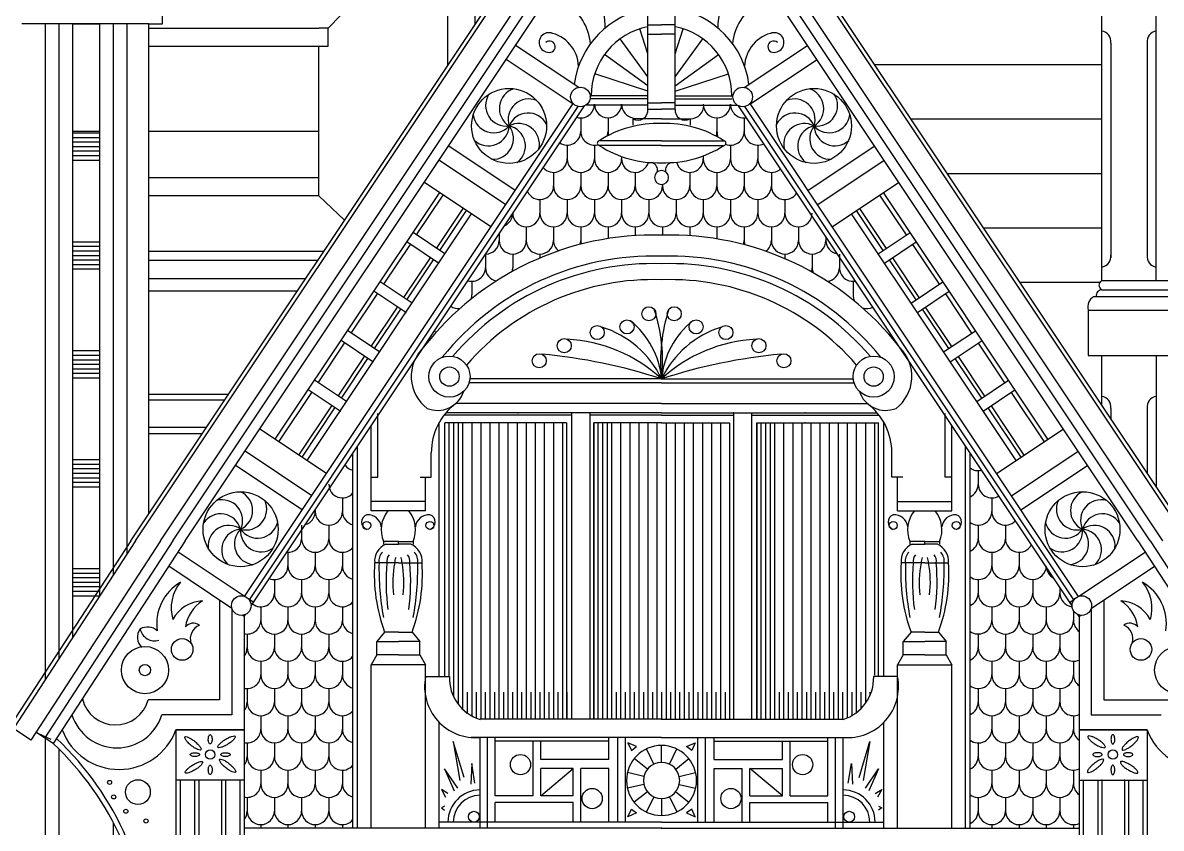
# Model space of a CAD drawing. Extents: x -1098 to 117, y 0 to 1563.
# Drawn here: x -873.7 to -622.8, y 660.3 to 837.8 of the extents above; entities that cross this region are included whole.
import ezdxf

# ---------------------------------------------------------------- set-up
doc = ezdxf.new("R2010")
doc.units = 0
doc.header["$LTSCALE"] = 48
doc.header["$MEASUREMENT"] = 0
doc.layers.get('0').update_dxf_attribs({"linetype": 'CONTINUOUS'})
for name, color, linetype in [('14', 7, 'CONTINUOUS'), ('15', 7, 'CONTINUOUS'), ('18', 7, 'CONTINUOUS'), ('19', 7, 'CONTINUOUS'), ('22', 7, 'CONTINUOUS'), ('23', 7, 'CONTINUOUS'), ('4', 7, 'CONTINUOUS'), ('5', 7, 'CONTINUOUS'), ('6', 7, 'CONTINUOUS'), ('7', 7, 'CONTINUOUS')]:
    doc.layers.add(name, color=color, linetype=linetype)

# ---------------------------------------------------------------- blocks, each defined once
blk = doc.blocks.new('CAR5')
at = {"layer": '14'}
for p, q in [((452, 596), (526.5, 596)), ((450.2, 594.5), (526.5, 594.5)), ((449, 591.5), (449, 581.5)), ((449, 591.5), (491, 591.5)), ((449, 581.5), (492.5, 581.5)), ((452, 570.58), (452, 581.5)), ((464, 581.5), (464, 552.58)), ((454, 569.85), (454, 567.58)), ((462, 569.85), (462, 555.58))]:
    blk.add_line(p, q, dxfattribs=at)
for centre, radius, start, end in [((452.07, 594.72), 1.28, 93.3148, 190.0299), ((451.66, 592.17), 2.74, 122.0076, 194.2322), ((451.66, 570.16), 2.36, 352.4356, 81.6275), ((464.34, 570.16), 2.36, 98.3725, 187.5644)]:
    blk.add_arc(centre, radius, start, end, dxfattribs=at)
at = {"layer": '15'}
for p, q in [((452, 598), (452, 662)), ((464, 598), (464, 662)), ((454, 650.35), (454, 603.03)), ((462, 650.35), (462, 603.03)), ((452, 598), (526.5, 598)), ((452, 596), (526.5, 596))]:
    blk.add_line(p, q, dxfattribs=at)
for centre, radius, start, end in [((451.66, 650.66), 2.36, 352.4356, 81.6275), ((464.34, 650.66), 2.36, 98.3725, 187.5644), ((451.66, 603.34), 2.36, 278.3725, 7.5644), ((464.34, 603.34), 2.36, 172.4356, 261.6275), ((452.49, 597), 1.11, 116.1603, 243.8397)]:
    blk.add_arc(centre, radius, start, end, dxfattribs=at)
blk = doc.blocks.new('CAR7')
at = {"layer": '18'}
for p, q in [((307.93, 645.47), (307.93, 740)), ((313.93, 654.47), (313.93, 740))]:
    blk.add_line(p, q, dxfattribs=at)
blk = doc.blocks.new('CAR8')
at = {"layer": '19'}
for p, q in [((307.23, 510.77), (307.23, 566.68)), ((308.23, 510.77), (308.23, 566.68)), ((309.23, 506.25), (309.23, 566.68)), ((310.23, 504.64), (310.23, 566.68)), ((311.23, 503.53), (311.23, 566.68)), ((313.23, 502.08), (313.23, 566.68)), ((315.23, 501.34), (315.23, 566.68)), ((317.23, 501.34), (317.23, 566.68)), ((319.23, 501.34), (319.23, 566.68)), ((321.23, 501.34), (321.23, 566.68)), ((323.23, 501.34), (323.23, 566.68)), ((325.23, 501.34), (325.23, 566.68)), ((327.23, 501.34), (327.23, 566.68)), ((329.23, 501.34), (329.23, 566.68)), ((331.23, 501.34), (331.23, 566.68)), ((333.23, 501.34), (333.23, 566.68)), ((340.06, 501.34), (340.06, 566.68)), ((341.06, 501.34), (341.06, 566.68)), ((342.06, 501.34), (342.06, 566.68)), ((343.06, 501.34), (343.06, 566.68)), ((344.06, 501.34), (344.06, 566.68)), ((346.06, 501.34), (346.06, 566.68)), ((348.06, 501.34), (348.06, 566.68)), ((350.06, 501.34), (350.06, 566.68)), ((352.06, 501.34), (352.06, 566.68)), ((354.06, 501.34), (354.06, 566.68)), ((356.06, 501.34), (356.06, 566.68)), ((358.06, 501.34), (358.06, 566.68)), ((360.06, 501.34), (360.06, 566.68)), ((362.06, 501.34), (362.06, 566.68)), ((364.06, 501.34), (364.06, 566.68)), ((366.06, 501.34), (366.06, 566.68)), ((368.06, 501.34), (368.06, 566.68)), ((375.98, 501.34), (375.98, 566.68)), ((376.98, 501.34), (376.98, 566.68)), ((377.98, 501.34), (377.98, 566.68)), ((378.98, 501.34), (378.98, 566.68)), ((379.98, 501.34), (379.98, 566.68)), ((381.98, 501.34), (381.98, 566.68)), ((383.98, 501.34), (383.98, 566.68)), ((385.98, 501.34), (385.98, 566.68)), ((387.98, 501.34), (387.98, 566.68)), ((389.98, 501.34), (389.98, 566.68)), ((391.98, 501.34), (391.98, 566.68)), ((393.98, 501.34), (393.98, 566.68)), ((395.98, 501.7), (395.98, 566.68)), ((397.98, 502.86), (397.98, 566.68)), ((399.98, 504.92), (399.98, 566.68)), ((401.98, 511.04), (401.98, 566.68)), ((310.23, 504.64), (310.23, 507.34)), ((312.23, 502.71), (312.23, 507.34)), ((314.23, 501.61), (314.23, 507.34)), ((316.23, 501.34), (316.23, 507.34)), ((318.23, 501.34), (318.23, 507.34)), ((320.23, 501.34), (320.23, 507.34)), ((322.23, 501.34), (322.23, 507.34)), ((324.23, 501.34), (324.23, 507.34)), ((326.23, 501.34), (326.23, 507.34)), ((328.23, 501.34), (328.23, 507.34)), ((330.23, 501.34), (330.23, 507.34)), ((332.23, 501.34), (332.23, 507.34)), ((334.23, 501.34), (334.23, 507.34)), ((341.06, 501.34), (341.06, 507.34)), ((343.06, 501.34), (343.06, 507.34)), ((345.06, 501.34), (345.06, 507.34)), ((347.06, 501.34), (347.06, 507.34)), ((349.06, 501.34), (349.06, 507.34)), ((351.06, 501.34), (351.06, 507.34)), ((353.06, 501.34), (353.06, 507.34)), ((355.06, 501.34), (355.06, 507.34)), ((357.06, 501.34), (357.06, 507.34)), ((359.06, 501.34), (359.06, 507.34)), ((361.06, 501.34), (361.06, 507.34)), ((363.06, 501.34), (363.06, 507.34)), ((365.06, 501.34), (365.06, 507.34)), ((367.06, 501.34), (367.06, 507.34)), ((369.06, 501.34), (369.06, 507.34)), ((376.98, 501.34), (376.98, 507.34)), ((378.98, 501.34), (378.98, 507.34)), ((380.98, 501.34), (380.98, 507.34)), ((382.98, 501.34), (382.98, 507.34)), ((384.98, 501.34), (384.98, 507.34)), ((386.98, 501.34), (386.98, 507.34)), ((388.98, 501.34), (388.98, 507.34)), ((390.98, 501.34), (390.98, 507.34)), ((392.98, 501.34), (392.98, 507.34)), ((394.98, 501.34), (394.98, 507.34)), ((396.98, 502.2), (396.98, 507.34)), ((398.98, 503.73), (398.98, 507.34)), ((400.98, 506.69), (400.98, 507.34))]:
    blk.add_line(p, q, dxfattribs=at)
blk = doc.blocks.new('CAR9')
at = {"layer": '22'}
for p, q in [((337.2, 633.86), (337.2, 630.86)), ((343.2, 633.86), (343.2, 630.86)), ((367.2, 633.86), (367.2, 630.86)), ((373.2, 633.86), (373.2, 630.86)), ((334.2, 627.86), (334.2, 624.86)), ((340.2, 627.86), (340.2, 624.86)), ((370.2, 627.86), (370.2, 624.86)), ((376.2, 627.86), (376.2, 624.86)), ((346.2, 625.35), (346.2, 624.86)), ((364.2, 625.49), (364.2, 624.86)), ((331.2, 621.86), (331.2, 618.86)), ((337.2, 621.86), (337.2, 618.86)), ((343.2, 621.86), (343.2, 618.86)), ((349.2, 621.86), (349.2, 618.86)), ((361.2, 621.86), (361.2, 618.86)), ((367.2, 621.86), (367.2, 618.86)), ((373.2, 621.86), (373.2, 618.86)), ((379.2, 621.86), (379.2, 618.86)), ((355.2, 619.19), (355.2, 618.86)), ((328.2, 615.86), (328.2, 612.86)), ((334.2, 615.86), (334.2, 612.86)), ((340.2, 615.86), (340.2, 612.86)), ((346.2, 615.86), (346.2, 612.86)), ((352.2, 615.86), (352.2, 612.86)), ((358.2, 615.86), (358.2, 612.86)), ((364.2, 615.86), (364.2, 612.86)), ((370.2, 615.86), (370.2, 612.86)), ((376.2, 615.86), (376.2, 612.86)), ((382.2, 615.86), (382.2, 612.86)), ((325.2, 609.86), (325.2, 606.86)), ((331.2, 609.86), (331.2, 606.86)), ((337.2, 609.86), (337.2, 606.86)), ((343.2, 609.86), (343.2, 607.26)), ((349.2, 609.86), (349.2, 607.91)), ((355.2, 609.86), (355.2, 608.01)), ((361.2, 609.86), (361.2, 607.89)), ((367.2, 609.86), (367.2, 607.2)), ((373.2, 609.86), (373.2, 606.86)), ((379.2, 609.86), (379.2, 606.86)), ((385.2, 609.86), (385.2, 606.86)), ((319.2, 608.3), (319.2, 606.86)), ((391.2, 607.7), (391.2, 606.86)), ((316.2, 603.86), (316.2, 600.86)), ((322.2, 603.86), (322.2, 600.86)), ((328.2, 603.86), (328.2, 603)), ((382.2, 603.86), (382.2, 602.83)), ((388.2, 603.86), (388.2, 600.86)), ((394.2, 603.86), (394.2, 600.86)), ((313.2, 597.86), (313.2, 594.86)), ((397.2, 597.86), (397.2, 594.86)), ((310.2, 591.86), (310.2, 591.54)), ((424.78, 556.14), (424.78, 553.14)), ((284.68, 550.14), (284.68, 547.14)), ((427.78, 550.14), (427.78, 547.14)), ((278.68, 547.53), (278.68, 547.14)), ((275.68, 544.14), (275.68, 541.14)), ((281.68, 544.14), (281.68, 541.14)), ((424.78, 544.14), (424.78, 541.14)), ((430.78, 544.14), (430.78, 541.14)), ((272.68, 538.14), (272.68, 535.14)), ((278.68, 538.14), (278.68, 535.14)), ((284.68, 538.14), (284.68, 535.14)), ((427.78, 538.14), (427.78, 535.14)), ((433.78, 538.14), (433.78, 535.14)), ((269.68, 532.14), (269.68, 529.14)), ((275.68, 532.14), (275.68, 529.14)), ((281.68, 532.14), (281.68, 529.14)), ((424.78, 532.14), (424.78, 529.14)), ((430.78, 532.14), (430.78, 529.14)), ((436.78, 532.14), (436.78, 529.14)), ((442.78, 530.34), (442.78, 529.14)), ((266.68, 526.14), (266.68, 523.14)), ((272.68, 526.14), (272.68, 523.14)), ((278.68, 526.14), (278.68, 523.14)), ((284.68, 526.14), (284.68, 523.14)), ((427.78, 526.14), (427.78, 523.14)), ((433.78, 526.14), (433.78, 523.14)), ((439.78, 526.14), (439.78, 523.14)), ((445.78, 525.27), (445.78, 523.14)), ((263.68, 520.14), (263.68, 517.14)), ((269.68, 520.14), (269.68, 517.14)), ((275.68, 520.14), (275.68, 517.14)), ((281.68, 520.14), (281.68, 517.14)), ((424.78, 520.14), (424.78, 517.14)), ((430.78, 520.14), (430.78, 517.14)), ((436.78, 520.14), (436.78, 517.14)), ((442.78, 520.14), (442.78, 517.14)), ((266.68, 514.14), (266.68, 511.14)), ((272.68, 514.14), (272.68, 511.14)), ((278.68, 514.14), (278.68, 511.14)), ((284.68, 514.14), (284.68, 511.14)), ((427.78, 514.14), (427.78, 511.14)), ((433.78, 514.14), (433.78, 511.14)), ((439.78, 514.14), (439.78, 511.14)), ((445.78, 514.14), (445.78, 511.14)), ((263.68, 508.14), (263.68, 505.14)), ((269.68, 508.14), (269.68, 505.14)), ((275.68, 508.14), (275.68, 505.14)), ((281.68, 508.14), (281.68, 505.14)), ((424.78, 508.14), (424.78, 505.14)), ((430.78, 508.14), (430.78, 505.14)), ((436.78, 508.14), (436.78, 505.14)), ((442.78, 508.14), (442.78, 505.14)), ((266.68, 502.14), (266.68, 499.14)), ((272.68, 502.14), (272.68, 499.14)), ((278.68, 502.14), (278.68, 499.14)), ((284.68, 502.14), (284.68, 499.14)), ((427.78, 502.14), (427.78, 499.14)), ((433.78, 502.14), (433.78, 499.14)), ((439.78, 502.14), (439.78, 499.14)), ((445.78, 502.14), (445.78, 499.14)), ((263.68, 496.14), (263.68, 493.14)), ((269.68, 496.14), (269.68, 493.14)), ((275.68, 496.14), (275.68, 493.14)), ((281.68, 496.14), (281.68, 493.14)), ((424.78, 496.14), (424.78, 493.14)), ((430.78, 496.14), (430.78, 493.14)), ((436.78, 496.14), (436.78, 493.14)), ((442.78, 496.14), (442.78, 493.14)), ((266.68, 490.14), (266.68, 487.14)), ((272.68, 490.14), (272.68, 487.14)), ((278.68, 490.14), (278.68, 487.14)), ((284.68, 490.14), (284.68, 487.14)), ((427.78, 490.14), (427.78, 487.14)), ((433.78, 490.14), (433.78, 487.14)), ((439.78, 490.14), (439.78, 487.14)), ((445.78, 490.14), (445.78, 487.14)), ((263.68, 484.14), (263.68, 481.14)), ((269.68, 484.14), (269.68, 481.14)), ((275.68, 484.14), (275.68, 481.14)), ((281.68, 484.14), (281.68, 481.14)), ((424.78, 484.14), (424.78, 481.14)), ((430.78, 484.14), (430.78, 481.14)), ((436.78, 484.14), (436.78, 481.14)), ((442.78, 484.14), (442.78, 481.14)), ((266.68, 478.14), (266.68, 477.34)), ((272.68, 478.14), (272.68, 477.34)), ((278.68, 478.14), (278.68, 477.34)), ((284.68, 478.14), (284.68, 477.34)), ((427.78, 478.14), (427.78, 477.34)), ((433.78, 478.14), (433.78, 477.34)), ((439.78, 478.14), (439.78, 477.34)), ((445.78, 478.14), (445.78, 477.34))]:
    blk.add_line(p, q, dxfattribs=at)
for centre, start, end in [((337.2, 636.86), 253.0262, 0), ((343.2, 636.86), 180, 0), ((349.2, 636.86), 180, 260.1686), ((361.31, 636.66), 271.9464, 0), ((367.2, 636.86), 180, 0), ((373.2, 636.86), 180, 280.2069), ((334.2, 630.86), 236.899, 0), ((340.2, 630.86), 180, 284.7776), ((340.2, 630.86), 340.8089, 0), ((340.2, 630.86), 340.8089, 0), ((346.2, 630.86), 180, 196.2067), ((364.2, 630.86), 340.2092, 0), ((370.2, 630.86), 180, 204.9568), ((370.2, 630.86), 248.648, 0), ((376.2, 630.86), 180, 296.7327), ((331.2, 624.86), 220.82, 0), ((337.2, 624.86), 180, 0), ((343.2, 624.86), 180, 0), ((349.2, 624.86), 180, 344.7506), ((361.2, 624.86), 194.5126, 0), ((367.2, 624.86), 180, 0), ((373.2, 624.86), 180, 0), ((379.2, 624.86), 180, 312.6776), ((328.2, 618.86), 203.325, 0), ((334.2, 618.86), 180, 0), ((340.2, 618.86), 180, 0), ((346.2, 618.86), 180, 0), ((352.2, 618.86), 180, 0), ((358.2, 618.86), 180, 0), ((364.2, 618.86), 180, 0), ((370.2, 618.86), 180, 0), ((376.2, 618.86), 180, 0), ((382.2, 618.86), 180, 329.3844), ((319.2, 612.86), 293.6971, 0), ((325.2, 612.86), 180, 0), ((331.2, 612.86), 180, 0), ((337.2, 612.86), 180, 0), ((343.2, 612.86), 180, 0), ((349.2, 612.86), 180, 0), ((355.2, 612.86), 180, 0), ((361.2, 612.86), 180, 0), ((367.2, 612.86), 180, 0), ((373.2, 612.86), 180, 0), ((379.2, 612.86), 180, 0), ((385.2, 612.86), 180, 0), ((316.2, 606.86), 270.711, 0), ((322.2, 606.86), 180, 0), ((328.2, 606.86), 180, 0), ((334.2, 606.86), 180, 230.0926), ((334.2, 606.86), 343.3523, 0), ((340.2, 606.86), 180, 195.455), ((370.2, 606.86), 342.641, 0), ((376.2, 606.86), 180, 198.941), ((376.2, 606.86), 306.9468, 0), ((382.2, 606.86), 180, 0), ((388.2, 606.86), 180, 0), ((394.2, 606.86), 180, 261.1714), ((313.2, 600.86), 253.0262, 0), ((319.2, 600.86), 180, 257.6961), ((319.2, 600.86), 343.901, 0), ((385.2, 600.86), 342.3424, 0), ((391.2, 600.86), 180, 201.6809), ((391.2, 600.86), 276.1293, 0), ((397.2, 600.86), 180, 280.2069), ((310.2, 594.86), 343.1455, 0), ((400.2, 594.86), 180, 206.7228), ((310.2, 594.86), 236.899, 277.149), ((400.2, 594.86), 252.4584, 296.7327), ((307.2, 588.86), 220.82, 229.6684), ((287.68, 559.14), 215.9163, 256.8034), ((424.78, 559.14), 233.7107, 284.1817), ((284.68, 553.14), 180, 320.5073), ((421.78, 553.14), 294.0879, 0), ((427.78, 553.14), 180, 300.4458), ((275.68, 547.14), 285.8565, 0), ((281.68, 547.14), 180, 0), ((287.68, 547.14), 180, 256.8034), ((424.78, 547.14), 233.7107, 0), ((430.78, 547.14), 180, 316.4435), ((272.68, 541.14), 265.2296, 0), ((278.68, 541.14), 180, 0), ((284.68, 541.14), 180, 320.5073), ((421.78, 541.14), 294.0879, 0), ((427.78, 541.14), 180, 0), ((433.78, 541.14), 180, 333.5649), ((269.68, 535.14), 248.2116, 0), ((275.68, 535.14), 180, 0), ((281.68, 535.14), 180, 0), ((287.68, 535.14), 180, 256.8034), ((424.78, 535.14), 233.7107, 0), ((430.78, 535.14), 180, 0), ((436.78, 535.14), 180, 0), ((436.78, 535.14), 354.5365, 0), ((442.78, 535.14), 186.3934, 240.9867), ((266.68, 529.14), 232.2318, 0), ((272.68, 529.14), 180, 0), ((278.68, 529.14), 180, 0), ((284.68, 529.14), 180, 320.5073), ((421.78, 529.14), 294.0879, 0), ((427.78, 529.14), 180, 0), ((433.78, 529.14), 180, 0), ((439.78, 529.14), 180, 0), ((445.78, 529.14), 180, 264.0612), ((263.68, 523.14), 256.8034, 0), ((269.68, 523.14), 180, 0), ((275.68, 523.14), 180, 0), ((281.68, 523.14), 180, 0), ((287.68, 523.14), 180, 256.8034), ((424.78, 523.14), 233.7107, 0), ((430.78, 523.14), 180, 0), ((436.78, 523.14), 180, 0), ((442.78, 523.14), 180, 0), ((448.78, 523.14), 180, 233.7107), ((260.68, 517.14), 320.5073, 0), ((266.68, 517.14), 180, 0), ((272.68, 517.14), 180, 0), ((278.68, 517.14), 180, 0), ((284.68, 517.14), 180, 320.5073), ((421.78, 517.14), 294.0879, 0), ((427.78, 517.14), 180, 0), ((433.78, 517.14), 180, 0), ((439.78, 517.14), 180, 0), ((445.78, 517.14), 180, 294.0879), ((263.68, 511.14), 256.8034, 0), ((269.68, 511.14), 180, 0), ((275.68, 511.14), 180, 0), ((281.68, 511.14), 180, 0), ((287.68, 511.14), 180, 256.8034), ((424.78, 511.14), 233.7107, 0), ((430.78, 511.14), 180, 0), ((436.78, 511.14), 180, 0), ((442.78, 511.14), 180, 0), ((448.78, 511.14), 180, 233.7107), ((260.68, 505.14), 320.5073, 0), ((266.68, 505.14), 180, 0), ((272.68, 505.14), 180, 0), ((278.68, 505.14), 180, 0), ((284.68, 505.14), 180, 320.5073), ((421.78, 505.14), 294.0879, 0), ((427.78, 505.14), 180, 0), ((433.78, 505.14), 180, 0), ((439.78, 505.14), 180, 0), ((445.78, 505.14), 180, 294.0879), ((263.68, 499.14), 256.8034, 0), ((269.68, 499.14), 180, 0), ((275.68, 499.14), 180, 0), ((281.68, 499.14), 180, 0), ((287.68, 499.14), 180, 256.8034), ((424.78, 499.14), 233.7107, 0), ((430.78, 499.14), 180, 0), ((436.78, 499.14), 180, 0), ((442.78, 499.14), 180, 0), ((448.78, 499.14), 180, 233.7107), ((260.68, 493.14), 320.5073, 0), ((266.68, 493.14), 180, 0), ((272.68, 493.14), 180, 0), ((278.68, 493.14), 180, 0), ((284.68, 493.14), 180, 320.5073), ((421.78, 493.14), 294.0879, 0), ((427.78, 493.14), 180, 0), ((433.78, 493.14), 180, 0), ((439.78, 493.14), 180, 0), ((445.78, 493.14), 180, 294.0879), ((263.68, 487.14), 256.8034, 0), ((269.68, 487.14), 180, 0), ((275.68, 487.14), 180, 0), ((281.68, 487.14), 180, 0), ((287.68, 487.14), 180, 256.8034), ((424.78, 487.14), 233.7107, 0), ((430.78, 487.14), 180, 0), ((436.78, 487.14), 180, 0), ((442.78, 487.14), 180, 0), ((448.78, 487.14), 180, 233.7107), ((260.68, 481.14), 320.5073, 0), ((266.68, 481.14), 180, 0), ((272.68, 481.14), 180, 0), ((278.68, 481.14), 180, 0), ((284.68, 481.14), 180, 320.5073), ((421.78, 481.14), 294.0879, 0), ((427.78, 481.14), 180, 0), ((433.78, 481.14), 180, 0), ((439.78, 481.14), 180, 0), ((445.78, 481.14), 180, 294.0879)]:
    blk.add_arc(centre, 3, start, end, dxfattribs=at)
at = {"layer": '23'}
for p, q in [((452, 645.56), (402.02, 645.56)), ((452, 633.56), (410.02, 633.56)), ((452, 621.56), (418.02, 621.56)), ((452, 609.56), (426.02, 609.56)), ((451.53, 597.56), (434.02, 597.56))]:
    blk.add_line(p, q, dxfattribs=at)
blk = doc.blocks.new('CARSON2')
at = {"layer": '4'}
for q in [(263, 477.34), (447, 477.34)]:
    blk.add_line((355, 477.34), q, dxfattribs=at)
at = {"layer": '5'}
for p, q in [((355, 575.51), (312.58, 575.51)), ((355, 576.34), (312.76, 576.34)), ((355, 576.34), (397.24, 576.34)), ((355, 575.51), (397.42, 575.51)), ((355, 570.96), (309.66, 570.96)), ((355, 570.96), (400.34, 570.96)), ((292.51, 554.67), (292.51, 568.75)), ((335.16, 568.34), (307.04, 568.34)), ((355, 568.89), (307.48, 568.89)), ((335.16, 568.89), (335.16, 501.34)), ((339.16, 568.89), (339.16, 501.34)), ((355, 568.34), (339.16, 568.34)), ((355, 568.89), (402.52, 568.89)), ((355, 568.34), (370.84, 568.34)), ((370.84, 568.89), (370.84, 501.34)), ((374.84, 568.89), (374.84, 501.34)), ((374.84, 568.34), (402.96, 568.34)), ((417.49, 554.67), (417.49, 568.75)), ((291, 547.28), (291, 566)), ((306, 510.77), (306, 566.76)), ((334.02, 566.68), (307.23, 566.68)), ((307.23, 510.77), (307.23, 566.68)), ((334.02, 566.68), (334.02, 501.34)), ((355, 566.68), (340.06, 566.68)), ((340.06, 566.68), (340.06, 501.34)), ((355, 566.68), (369.94, 566.68)), ((369.94, 566.68), (369.94, 501.34)), ((375.98, 566.68), (375.98, 501.34)), ((375.98, 566.68), (402.77, 566.68)), ((402.77, 510.77), (402.77, 566.68)), ((404, 510.77), (404, 566.76)), ((419, 547.28), (419, 566)), ((287, 477.34), (287, 560)), ((288, 477.34), (288, 561.5)), ((304.25, 554.67), (304.25, 560.05)), ((405.75, 554.67), (405.75, 560.05)), ((422, 477.34), (422, 561.5)), ((423, 477.34), (423, 560)), ((291, 554.67), (292.51, 554.67)), ((301.82, 554.67), (304.25, 554.67)), ((303, 547.28), (303, 554.67)), ((408.18, 554.67), (405.75, 554.67)), ((407, 547.28), (407, 554.67)), ((419, 554.67), (417.49, 554.67)), ((303, 549.34), (291, 549.34)), ((303, 547.28), (291, 547.28)), ((407, 549.34), (419, 549.34)), ((407, 547.28), (419, 547.28)), ((293.73, 540.54), (293.73, 539.93)), ((297, 540.54), (293.73, 540.54)), ((294.22, 539.93), (297, 539.93)), ((297, 540.54), (300.27, 540.54)), ((297, 539.93), (297, 540.54)), ((299.78, 539.93), (297, 539.93)), ((300.27, 540.54), (300.27, 539.93)), ((409.73, 540.54), (409.73, 539.93)), ((413, 540.54), (409.73, 540.54)), ((410.22, 539.93), (413, 539.93)), ((413, 539.93), (413, 540.54)), ((413, 540.54), (416.27, 540.54)), ((415.78, 539.93), (413, 539.93)), ((416.27, 540.54), (416.27, 539.93)), ((297, 535.82), (291.77, 535.82)), ((297, 535.82), (302.23, 535.82)), ((413, 535.82), (407.77, 535.82)), ((413, 535.82), (418.23, 535.82)), ((293.98, 520.55), (292.26, 518.48)), ((297, 520.55), (293.98, 520.55)), ((297, 520.55), (300.02, 520.55)), ((300.02, 520.55), (301.74, 518.48)), ((409.98, 520.55), (408.26, 518.48)), ((413, 520.55), (409.98, 520.55)), ((413, 520.55), (416.02, 520.55)), ((416.02, 520.55), (417.74, 518.48)), ((292.26, 518.48), (297, 518.48)), ((292.26, 515.55), (292.26, 518.48)), ((301.74, 518.48), (297, 518.48)), ((301.74, 515.55), (301.74, 518.48)), ((408.26, 518.48), (413, 518.48)), ((408.26, 515.55), (408.26, 518.48)), ((417.74, 518.48), (413, 518.48)), ((417.74, 515.55), (417.74, 518.48)), ((292.26, 515.55), (291, 513.34)), ((297, 515.55), (292.26, 515.55)), ((297, 515.55), (301.74, 515.55)), ((301.74, 515.55), (303, 513.34)), ((408.26, 515.55), (407, 513.34)), ((413, 515.55), (408.26, 515.55)), ((413, 515.55), (417.74, 515.55)), ((417.74, 515.55), (419, 513.34)), ((303, 513.34), (291, 513.34)), ((291, 477.34), (291, 513.34)), ((303, 477.34), (303, 513.34)), ((407, 477.34), (407, 513.34)), ((407, 513.34), (419, 513.34)), ((419, 477.34), (419, 513.34)), ((303, 510.77), (308.26, 510.77)), ((407, 510.77), (401.74, 510.77)), ((306, 477.34), (306, 500.68)), ((355, 501.34), (315, 501.34)), ((355, 501.34), (395, 501.34)), ((404, 477.34), (404, 500.68)), ((355, 497.34), (313.08, 497.34)), ((315, 477.34), (315, 497.34)), ((316.64, 477.34), (316.64, 497.34)), ((318.33, 484.49), (318.33, 497.34)), ((343.41, 492.48), (343.41, 497.34)), ((345.33, 478.7), (345.33, 497.34)), ((347.02, 478.7), (347.02, 497.34)), ((355, 497.34), (396.92, 497.34)), ((362.98, 478.7), (362.98, 497.34)), ((364.67, 478.7), (364.67, 497.34)), ((366.59, 492.48), (366.59, 497.34)), ((391.67, 484.49), (391.67, 497.34)), ((393.36, 477.34), (393.36, 497.34)), ((395, 477.34), (395, 497.34)), ((309.1, 496.48), (310.55, 487.87)), ((311.49, 488.49), (309.1, 496.48)), ((343.41, 496.53), (318.33, 496.53)), ((326.67, 484.49), (326.67, 496.53)), ((328.36, 492.48), (328.36, 496.53)), ((349.51, 495.32), (347.59, 496.16)), ((347.59, 496.16), (348.34, 494.47)), ((348.34, 494.47), (349.51, 495.32)), ((353.27, 491.47), (351.66, 494.81)), ((355, 491.86), (355, 495.58)), ((355, 491.86), (355, 495.58)), ((356.73, 491.47), (358.34, 494.81)), ((360.49, 495.32), (362.41, 496.16)), ((361.66, 494.47), (360.49, 495.32)), ((362.41, 496.16), (361.66, 494.47)), ((366.59, 496.53), (391.67, 496.53)), ((381.64, 492.48), (381.64, 496.53)), ((383.33, 484.49), (383.33, 496.53)), ((398.51, 488.49), (400.9, 496.48)), ((400.9, 496.48), (399.45, 487.87)), ((343.41, 492.48), (328.36, 492.48)), ((351.88, 490.36), (348.97, 492.68)), ((358.12, 490.36), (361.03, 492.68)), ((366.59, 492.48), (381.64, 492.48)), ((307.18, 490.46), (309.33, 485.62)), ((310.08, 486.18), (307.18, 490.46)), ((313.18, 491.64), (312.94, 487.03)), ((313.88, 487.31), (313.18, 491.64)), ((328.36, 484.49), (335.53, 490.51)), ((335.53, 490.51), (328.36, 490.51)), ((328.36, 484.49), (328.36, 490.51)), ((335.53, 484.49), (335.53, 490.51)), ((343.41, 490.51), (337.22, 490.51)), ((337.22, 478.7), (337.22, 490.51)), ((343.41, 478.7), (343.41, 490.51)), ((351.11, 488.76), (347.49, 489.59)), ((358.89, 488.76), (362.51, 489.59)), ((366.59, 478.7), (366.59, 490.51)), ((366.59, 490.51), (372.78, 490.51)), ((372.78, 478.7), (372.78, 490.51)), ((374.47, 484.49), (374.47, 490.51)), ((374.47, 490.51), (381.64, 490.51)), ((381.64, 484.49), (374.47, 490.51)), ((381.64, 484.49), (381.64, 490.51)), ((396.12, 487.31), (396.82, 491.64)), ((396.82, 491.64), (397.06, 487.03)), ((399.92, 486.18), (402.82, 490.46)), ((402.82, 490.46), (400.67, 485.62)), ((351.11, 486.98), (347.49, 486.16)), ((358.89, 486.98), (362.51, 486.16)), ((306.47, 485.9), (307.41, 484.16)), ((307.93, 485), (306.47, 485.9)), ((326.67, 484.49), (318.33, 484.49)), ((335.53, 484.49), (328.36, 484.49)), ((351.88, 485.38), (348.97, 483.06)), ((353.27, 484.27), (351.66, 480.93)), ((356.73, 484.27), (358.34, 480.93)), ((358.12, 485.38), (361.03, 483.06)), ((374.47, 484.49), (381.64, 484.49)), ((383.33, 484.49), (391.67, 484.49)), ((402.07, 485), (403.53, 485.9)), ((403.53, 485.9), (402.59, 484.16)), ((307.18, 482.19), (306.47, 481.85)), ((306.47, 481.85), (307.18, 481.29)), ((335.53, 483.03), (318.33, 483.03)), ((318.33, 478.7), (318.33, 483.03)), ((335.53, 478.7), (335.53, 483.03)), ((355, 483.88), (355, 480.16)), ((355, 483.88), (355, 480.16)), ((374.47, 478.7), (374.47, 483.03)), ((374.47, 483.03), (391.67, 483.03)), ((391.67, 478.7), (391.67, 483.03)), ((402.82, 482.19), (403.53, 481.85)), ((403.53, 481.85), (402.82, 481.29)), ((347.59, 479.88), (348.34, 481.57)), ((349.51, 480.73), (347.59, 479.88)), ((348.34, 481.57), (349.51, 480.73)), ((361.66, 481.57), (360.49, 480.73)), ((360.49, 480.73), (362.41, 479.88)), ((362.41, 479.88), (361.66, 481.57)), ((355, 478.7), (306, 478.7)), ((355, 478.7), (404, 478.7))]:
    blk.add_line(p, q, dxfattribs=at)
for centre, radius in [((352.2, 590.71), 1.55), ((357.8, 590.71), 1.55), ((340.82, 586.57), 1.55), ((347.38, 587.82), 1.55), ((362.62, 587.82), 1.55), ((369.18, 586.57), 1.55), ((333.56, 583.67), 1.55), ((376.44, 583.67), 1.55), ((308.26, 576.86), 4.53), ((328.05, 580.35), 1.55), ((381.95, 580.35), 1.55), ((401.74, 576.86), 4.53), ((308.26, 576.86), 2.13), ((401.74, 576.86), 2.13), ((290.05, 544.06), 0.883), ((303.95, 544.06), 0.883), ((406.05, 544.06), 0.883), ((419.95, 544.06), 0.883), ((323.91, 491.36), 2.23), ((386.09, 491.36), 2.23), ((339.71, 483.88), 2.23), ((370.29, 483.88), 2.23), ((313.65, 479.88), 1.2), ((396.35, 479.88), 1.2)]:
    blk.add_circle(centre, radius, dxfattribs=at)
for centre, radius, start, end in [((353.08, 544.02), 64.01, 88.2791, 142.2057), ((356.92, 544.02), 64.01, 37.7943, 91.7209), ((353.08, 544.02), 59.4, 88.1456, 141.3572), ((356.92, 544.02), 59.4, 38.6428, 91.8544), ((353.08, 544.02), 57.73, 88.0918, 139.7374), ((356.92, 544.02), 57.73, 40.2626, 91.9082), ((353.08, 544.02), 54.21, 87.9681, 139.2522), ((356.92, 544.02), 54.21, 40.7478, 92.0319), ((319.29, 580.34), 35.93, 353.6168, 18.5082), ((390.71, 580.34), 35.93, 161.4918, 186.3832), ((335.4, 567.03), 21.7, 25.4211, 72.8249), ((336.46, 574.67), 18.62, 5.137, 51.1555), ((373.54, 574.67), 18.62, 128.8445, 174.863), ((374.6, 567.03), 21.7, 107.1751, 154.5789), ((332.57, 552.13), 33.01, 47.1866, 87.2035), ((377.43, 552.13), 33.01, 92.7965, 132.8134), ((308.71, 576.91), 8.87, 134.4224, 232.5726), ((401.29, 576.91), 8.87, 307.4274, 45.5776), ((317.91, 463.3), 118.97, 71.8358, 84.8249), ((392.09, 463.3), 118.97, 95.1751, 108.1642), ((305.62, 575.49), 6.08, 247.7299, 341.7435), ((404.38, 575.49), 6.08, 198.2565, 292.2701), ((317.94, 560.05), 13.69, 127.197, 180), ((392.06, 560.05), 13.69, 0, 52.803), ((299.84, 543.09), 6.63, 140.8014, 202.6681), ((294.16, 543.09), 6.63, 337.3319, 39.1986), ((415.84, 543.09), 6.63, 140.8014, 202.6681), ((410.16, 543.09), 6.63, 337.3319, 39.1986), ((290.61, 544.8), 1.71, 109.009, 250.991), ((290.26, 543.42), 3, 6.1926, 94.0318), ((303.74, 543.42), 3, 85.9682, 173.8074), ((303.39, 544.8), 1.71, 289.009, 70.991), ((406.61, 544.8), 1.71, 109.009, 250.991), ((406.26, 543.42), 3, 6.1926, 94.0318), ((419.74, 543.42), 3, 85.9682, 173.8074), ((419.39, 544.8), 1.71, 289.009, 70.991), ((295.79, 536.21), 4.03, 112.8905, 185.585), ((298.21, 536.21), 4.03, 354.415, 67.1095), ((411.79, 536.21), 4.03, 112.8905, 185.585), ((414.21, 536.21), 4.03, 354.415, 67.1095), ((295.42, 536.27), 2.71, 135.3582, 189.4621), ((296.58, 536.19), 2.14, 139.1701, 189.7822), ((299.25, 535.82), 3.06, 157.4604, 180), ((294.75, 535.82), 3.06, 360, 22.5396), ((297.42, 536.19), 2.14, 350.2178, 40.8299), ((298.58, 536.27), 2.71, 350.5379, 44.6418), ((411.42, 536.27), 2.71, 135.3582, 189.4621), ((412.58, 536.19), 2.14, 139.1701, 189.7822), ((415.25, 535.82), 3.06, 157.4604, 180), ((410.75, 535.82), 3.06, 360, 22.5396), ((413.42, 536.19), 2.14, 350.2178, 40.8299), ((414.58, 536.27), 2.71, 350.5379, 44.6418), ((328.69, 533.37), 37, 176.1926, 200.2726), ((351.03, 534.5), 58.3, 178.697, 190.589), ((338.6, 531.68), 44.32, 174.6424, 187.9636), ((317.91, 531.51), 22.14, 168.7713, 187.0787), ((276.09, 531.51), 22.14, 352.9213, 11.2287), ((255.4, 531.68), 44.32, 352.0364, 5.3576), ((265.31, 533.37), 37, 339.7274, 3.8074), ((242.97, 534.5), 58.3, 349.411, 1.303), ((444.69, 533.37), 37, 176.1926, 200.2726), ((467.03, 534.5), 58.3, 178.697, 190.589), ((454.6, 531.68), 44.32, 174.6424, 187.9636), ((433.91, 531.51), 22.14, 168.7713, 187.0787), ((392.09, 531.51), 22.14, 352.9213, 11.2287), ((371.4, 531.68), 44.32, 352.0364, 5.3576), ((381.31, 533.37), 37, 339.7274, 3.8074), ((358.97, 534.5), 58.3, 349.411, 1.303), ((314.04, 508.56), 11.26, 168.6997, 274.8851), ((317.78, 510.45), 9.53, 178.1259, 253.0506), ((392.22, 510.45), 9.53, 286.9494, 1.8741), ((395.96, 508.56), 11.26, 265.1149, 11.3003), ((355, 487.87), 7.71, 90, 270), ((355, 487.87), 7.71, 270, 90), ((355, 487.87), 3.99, 90.0388, 270), ((355, 487.87), 3.99, 270, 89.9612), ((315, 478.7), 7.07, 90, 180), ((315, 478.7), 5.9, 90, 180), ((395, 478.7), 7.07, 0, 90), ((395, 478.7), 5.9, 0, 90)]:
    blk.add_arc(centre, radius, start, end, dxfattribs=at)
for p in [(355, 576.34), (355, 576.34), (323.32, 568.89), (339.16, 568.89), (370.84, 568.89), (386.68, 568.89), (323.32, 566.68), (386.68, 566.68), (355, 501.34), (355, 501.34), (355, 477.34), (355, 477.34)]:
    blk.add_point(p, dxfattribs=at)
at = {"layer": '6'}
for p, q in [((352, 635.78), (352, 715.59)), ((358, 635.78), (358, 715.59)), ((238.04, 540.64), (352, 711.58)), ((239.07, 540.64), (352, 710.04)), ((471.96, 540.64), (358, 711.58)), ((470.93, 540.64), (358, 710.04)), ((244.55, 540.64), (352, 701.81)), ((465.45, 540.64), (358, 701.81)), ((247.32, 540.64), (352, 697.66)), ((462.68, 540.64), (358, 697.66)), ((250.04, 540.64), (352, 693.58)), ((459.96, 540.64), (358, 693.58)), ((352, 647.98), (350.21, 653.49)), ((352, 654.38), (355, 654.38)), ((352, 652.3), (355, 652.3)), ((358, 654.38), (355, 654.38)), ((358, 652.3), (355, 652.3)), ((358, 647.98), (359.79, 653.49)), ((336.77, 640.57), (322.84, 649.85)), ((352, 642.88), (345.89, 651.29)), ((358, 642.88), (364.11, 651.29)), ((373.23, 640.57), (387.16, 649.85)), ((352, 640.93), (342.46, 647.86)), ((358, 640.93), (367.54, 647.86)), ((335.33, 637.03), (320.74, 646.76)), ((374.67, 637.03), (389.26, 646.76)), ((352, 639.72), (340.26, 643.54)), ((358, 639.72), (369.74, 643.54)), ((339.28, 638.42), (339.5, 638.75)), ((352, 638.75), (339.5, 638.75)), ((352, 638.06), (339.5, 638.06)), ((358, 638.75), (370.5, 638.75)), ((358, 638.06), (370.5, 638.06)), ((370.72, 638.42), (370.5, 638.75)), ((263.11, 528.44), (335.51, 637.04)), ((264.16, 527.65), (336.64, 636.38)), ((264.55, 526.32), (338.01, 636.51)), ((352, 636.7), (338.33, 636.7)), ((352, 637.17), (355, 637.17)), ((352, 635.78), (355, 635.78)), ((358, 637.17), (355, 637.17)), ((358, 635.78), (355, 635.78)), ((358, 636.7), (371.67, 636.7)), ((445.45, 526.32), (371.99, 636.51)), ((445.84, 527.65), (373.36, 636.38)), ((446.89, 528.44), (374.49, 637.04)), ((348.69, 633.66), (348.69, 632.27)), ((355, 633.66), (348.69, 633.66)), ((355, 633.66), (361.31, 633.66)), ((361.31, 633.66), (361.31, 632.27)), ((322.68, 617.93), (308, 627.72)), ((355, 628.82), (341.25, 628.82)), ((355, 627.79), (341.25, 627.79)), ((355, 628.82), (368.75, 628.82)), ((355, 627.79), (368.75, 627.79)), ((387.32, 617.93), (402, 627.72)), ((320.59, 614.79), (305.91, 624.58)), ((389.41, 614.79), (404.09, 624.58)), ((317.33, 609.9), (302.65, 619.69)), ((392.67, 609.9), (407.35, 619.69)), ((269.87, 563.04), (306.11, 617.39)), ((440.13, 563.04), (403.89, 617.39)), ((301.02, 608.07), (306.88, 616.87)), ((408.98, 608.07), (403.12, 616.87)), ((276.89, 558.36), (313.13, 612.71)), ((305.44, 605.12), (311.3, 613.92)), ((306.14, 604.66), (312.01, 613.46)), ((433.11, 558.36), (396.87, 612.71)), ((403.86, 604.66), (397.99, 613.46)), ((404.56, 605.12), (398.7, 613.92)), ((307.26, 603.91), (300.24, 608.59)), ((402.74, 603.91), (409.76, 608.59)), ((293.78, 597.21), (299.64, 606)), ((305.88, 601.84), (298.86, 606.52)), ((404.12, 601.84), (411.14, 606.52)), ((416.22, 597.21), (410.36, 606)), ((298.2, 594.27), (304.06, 603.05)), ((298.9, 593.8), (304.76, 602.59)), ((411.1, 593.8), (405.24, 602.59)), ((411.8, 594.27), (405.94, 603.05)), ((300.02, 593.05), (293, 597.73)), ((409.98, 593.05), (417, 597.73)), ((286.6, 586.45), (292.39, 595.13)), ((298.63, 590.97), (291.61, 595.65)), ((411.37, 590.97), (418.39, 595.65)), ((423.4, 586.45), (417.61, 595.13)), ((291.02, 583.5), (296.81, 592.18)), ((418.98, 583.5), (413.19, 592.18)), ((291.73, 583.04), (297.51, 591.72)), ((418.27, 583.04), (412.49, 591.72)), ((291.39, 580.1), (284.37, 584.78)), ((292.85, 582.29), (285.83, 586.97)), ((417.15, 582.29), (424.17, 586.97)), ((418.61, 580.1), (425.63, 584.78)), ((279.32, 575.52), (285.14, 584.26)), ((430.68, 575.52), (424.86, 584.26)), ((283.74, 572.58), (289.56, 581.31)), ((284.44, 572.11), (290.27, 580.85)), ((425.56, 572.11), (419.73, 580.85)), ((426.26, 572.58), (420.44, 581.31)), ((285.56, 571.36), (278.54, 576.04)), ((424.44, 571.36), (431.46, 576.04)), ((270.65, 562.52), (277.9, 573.39)), ((284.14, 569.23), (277.12, 573.91)), ((425.86, 569.23), (432.88, 573.91)), ((439.35, 562.52), (432.1, 573.39)), ((275.07, 559.57), (282.32, 570.44)), ((275.77, 559.11), (283.02, 569.98)), ((434.23, 559.11), (426.98, 569.98)), ((434.93, 559.57), (427.68, 570.44)), ((281.16, 555.51), (266.48, 565.3)), ((428.84, 555.51), (443.52, 565.3)), ((277.9, 550.62), (263.22, 560.41)), ((432.1, 550.62), (446.78, 560.41)), ((275.81, 547.49), (261.13, 557.27)), ((434.19, 547.49), (448.87, 557.27)), ((239.07, 540.64), (212.16, 499.32)), ((238.04, 540.64), (212.59, 501.56)), ((244.55, 540.64), (215.99, 496.78)), ((247.32, 540.64), (219.06, 497.24)), ((250.04, 540.64), (220.95, 495.98)), ((459.96, 540.64), (489.05, 495.98)), ((462.68, 540.64), (490.94, 497.24)), ((263.04, 528.47), (248.45, 538.2)), ((446.96, 528.47), (461.55, 538.2)), ((260.33, 525.78), (246.41, 535.06)), ((449.67, 525.78), (463.59, 535.06)), ((257.56, 527.63), (257.56, 505.61)), ((265.04, 527.13), (264.04, 527.8)), ((444.96, 527.13), (445.96, 527.8)), ((452.44, 527.63), (452.44, 505.61)), ((260.33, 525.78), (260.33, 502.34)), ((263, 524), (263.3, 524.45)), ((447, 524), (446.7, 524.45)), ((449.67, 525.78), (449.67, 502.34)), ((263, 524), (262.61, 524.26)), ((263, 524), (263, 146)), ((447, 524), (447.39, 524.26)), ((447, 524), (447, 308.71)), ((242, 505.61), (241.85, 505.61)), ((257.56, 505.61), (242, 505.61)), ((452.44, 505.61), (468, 505.61)), ((260.33, 502.34), (244.89, 502.34)), ((449.67, 502.34), (465.11, 502.34)), ((215.99, 496.78), (212.16, 499.32)), ((220.95, 495.98), (217.13, 498.53)), ((248, 499.01), (248, 146)), ((263, 499.01), (248, 499.01)), ((248, 499.01), (263, 499.01)), ((462, 499.01), (447, 499.01)), ((447, 499.01), (462, 499.01)), ((462, 499.01), (462, 341.42)), ((263, 487.94), (248, 487.94)), ((248.92, 487.94), (248.92, 409.94)), ((252.11, 487.94), (252.11, 409.94)), ((253, 487.94), (253, 397.94)), ((258, 487.94), (258, 397.94)), ((258.89, 487.94), (258.89, 409.94)), ((262.08, 487.94), (262.08, 409.94)), ((447, 487.94), (462, 487.94)), ((447.92, 487.94), (447.92, 409.94)), ((451.11, 487.94), (451.11, 409.94)), ((452, 487.94), (452, 397.94)), ((457, 487.94), (457, 397.94)), ((457.89, 487.94), (457.89, 409.94)), ((461.08, 487.94), (461.08, 409.94))]:
    blk.add_line(p, q, dxfattribs=at)
for points in [[(253.48, 494.64, -0.257943), (253.3, 494.56, -0.076749), (252.71, 494.72, -0.036826), (252.03, 495.09, -0.034516), (251.36, 495.59, -0.026856), (250.67, 496.2, -0.036826), (250.22, 496.71, -0.076749), (249.94, 497.26, -0.257943), (249.97, 497.45, -0.257943), (250.15, 497.52, -0.076749), (250.74, 497.36, -0.036826), (251.34, 497.04, -0.026856), (252.09, 496.5, -0.026856), (252.78, 495.88, -0.036826), (253.23, 495.37, -0.076749), (253.52, 494.83, -0.257943)], [(255.55, 495.91, -0.20053), (255.41, 495.97, -0.098027), (255.25, 496.21, -0.055171), (255.15, 496.56, -0.052932), (255.12, 496.94, -0.041989), (255.16, 497.36, -0.055171), (255.25, 497.67, -0.098027), (255.41, 497.92, -0.20053), (255.55, 497.97, -0.20053), (255.68, 497.92, -0.098027), (255.85, 497.67, -0.055171), (255.93, 497.36, -0.041989), (255.97, 496.94, -0.041989), (255.93, 496.52, -0.055171), (255.85, 496.21, -0.098027), (255.68, 495.97, -0.20053)], [(257.23, 495.17, -0.257943), (257.22, 495.36, -0.076749), (257.57, 495.87, -0.036826), (258.14, 496.4, -0.034516), (258.82, 496.87, -0.026856), (259.63, 497.32, -0.036826), (260.26, 497.57, -0.076749), (260.87, 497.67, -0.257943), (261.04, 497.57, -0.257943), (261.05, 497.38, -0.076749), (260.7, 496.87, -0.036826), (260.2, 496.41, -0.026856), (259.45, 495.88, -0.026856), (258.64, 495.42, -0.036826), (258.01, 495.17, -0.076749), (257.4, 495.07, -0.257943)], [(452.77, 495.17, 0.257943), (452.78, 495.36, 0.076749), (452.43, 495.87, 0.036826), (451.86, 496.4, 0.034516), (451.18, 496.87, 0.026856), (450.37, 497.32, 0.036826), (449.74, 497.57, 0.076749), (449.13, 497.67, 0.257943), (448.96, 497.57, 0.257943), (448.95, 497.38, 0.076749), (449.3, 496.87, 0.036826), (449.8, 496.41, 0.026856), (450.55, 495.88, 0.026856), (451.36, 495.42, 0.036826), (451.99, 495.17, 0.076749), (452.6, 495.07, 0.257943)], [(454.45, 495.91, 0.20053), (454.59, 495.97, 0.098027), (454.75, 496.21, 0.055171), (454.85, 496.56, 0.052932), (454.88, 496.94, 0.041989), (454.84, 497.36, 0.055171), (454.75, 497.67, 0.098027), (454.59, 497.92, 0.20053), (454.45, 497.97, 0.20053), (454.32, 497.92, 0.098027), (454.15, 497.67, 0.055171), (454.07, 497.36, 0.041989), (454.03, 496.94, 0.041989), (454.07, 496.52, 0.055171), (454.15, 496.21, 0.098027), (454.32, 495.97, 0.20053)], [(456.52, 494.64, 0.257943), (456.7, 494.56, 0.076749), (457.29, 494.72, 0.036826), (457.97, 495.09, 0.034516), (458.64, 495.59, 0.026856), (459.33, 496.2, 0.036826), (459.78, 496.71, 0.076749), (460.06, 497.26, 0.257943), (460.03, 497.45, 0.257943), (459.85, 497.52, 0.076749), (459.26, 497.36, 0.036826), (458.66, 497.04, 0.026856), (457.91, 496.5, 0.026856), (457.22, 495.88, 0.036826), (456.77, 495.37, 0.076749), (456.48, 494.83, 0.257943)], [(253.86, 491.97, -0.257943), (253.87, 491.77, -0.076749), (253.53, 491.26, -0.036826), (252.96, 490.74, -0.034516), (252.27, 490.27, -0.026856), (251.46, 489.82, -0.036826), (250.84, 489.56, -0.076749), (250.23, 489.47, -0.257943), (250.06, 489.56, -0.257943), (250.05, 489.76, -0.076749), (250.39, 490.26, -0.036826), (250.89, 490.72, -0.026856), (251.65, 491.26, -0.026856), (252.46, 491.71, -0.036826), (253.08, 491.96, -0.076749), (253.69, 492.06, -0.257943)], [(253.2, 493.57, -0.20053), (253.15, 493.43, -0.098027), (252.9, 493.27, -0.055171), (252.55, 493.17, -0.052932), (252.17, 493.15, -0.041989), (251.75, 493.18, -0.055171), (251.44, 493.27, -0.098027), (251.2, 493.43, -0.20053), (251.14, 493.57, -0.20053), (251.2, 493.7, -0.098027), (251.44, 493.87, -0.055171), (251.75, 493.95, -0.041989), (252.17, 493.99, -0.041989), (252.59, 493.95, -0.055171), (252.9, 493.87, -0.098027), (253.15, 493.7, -0.20053)], [(257.61, 492.5, -0.257943), (257.79, 492.57, -0.076749), (258.38, 492.41, -0.036826), (259.07, 492.04, -0.034516), (259.73, 491.55, -0.026856), (260.43, 490.93, -0.036826), (260.87, 490.42, -0.076749), (261.16, 489.88, -0.257943), (261.13, 489.69, -0.257943), (260.95, 489.61, -0.076749), (260.35, 489.77, -0.036826), (259.76, 490.1, -0.026856), (259, 490.63, -0.026856), (258.31, 491.25, -0.036826), (257.87, 491.76, -0.076749), (257.58, 492.31, -0.257943)], [(257.89, 493.57, -0.20053), (257.95, 493.7, -0.098027), (258.19, 493.87, -0.055171), (258.54, 493.97, -0.052932), (258.92, 493.99, -0.041989), (259.34, 493.95, -0.055171), (259.65, 493.87, -0.098027), (259.9, 493.7, -0.20053), (259.95, 493.57, -0.20053), (259.9, 493.43, -0.098027), (259.65, 493.27, -0.055171), (259.34, 493.18, -0.041989), (258.92, 493.15, -0.041989), (258.5, 493.18, -0.055171), (258.19, 493.27, -0.098027), (257.95, 493.43, -0.20053)], [(452.39, 492.5, 0.257943), (452.21, 492.57, 0.076749), (451.62, 492.41, 0.036826), (450.93, 492.04, 0.034516), (450.27, 491.55, 0.026856), (449.57, 490.93, 0.036826), (449.13, 490.42, 0.076749), (448.84, 489.88, 0.257943), (448.87, 489.69, 0.257943), (449.05, 489.61, 0.076749), (449.65, 489.77, 0.036826), (450.24, 490.1, 0.026856), (451, 490.63, 0.026856), (451.69, 491.25, 0.036826), (452.13, 491.76, 0.076749), (452.42, 492.31, 0.257943)], [(452.11, 493.57, 0.20053), (452.05, 493.7, 0.098027), (451.81, 493.87, 0.055171), (451.46, 493.97, 0.052932), (451.08, 493.99, 0.041989), (450.66, 493.95, 0.055171), (450.35, 493.87, 0.098027), (450.1, 493.7, 0.20053), (450.05, 493.57, 0.20053), (450.1, 493.43, 0.098027), (450.35, 493.27, 0.055171), (450.66, 493.18, 0.041989), (451.08, 493.15, 0.041989), (451.5, 493.18, 0.055171), (451.81, 493.27, 0.098027), (452.05, 493.43, 0.20053)], [(456.14, 491.97, 0.257943), (456.13, 491.77, 0.076749), (456.47, 491.26, 0.036826), (457.04, 490.74, 0.034516), (457.73, 490.27, 0.026856), (458.54, 489.82, 0.036826), (459.16, 489.56, 0.076749), (459.77, 489.47, 0.257943), (459.94, 489.56, 0.257943), (459.95, 489.76, 0.076749), (459.61, 490.26, 0.036826), (459.11, 490.72, 0.026856), (458.35, 491.26, 0.026856), (457.54, 491.71, 0.036826), (456.92, 491.96, 0.076749), (456.31, 492.06, 0.257943)], [(456.8, 493.57, 0.20053), (456.85, 493.43, 0.098027), (457.1, 493.27, 0.055171), (457.45, 493.17, 0.052932), (457.83, 493.15, 0.041989), (458.25, 493.18, 0.055171), (458.56, 493.27, 0.098027), (458.8, 493.43, 0.20053), (458.86, 493.57, 0.20053), (458.8, 493.7, 0.098027), (458.56, 493.87, 0.055171), (458.25, 493.95, 0.041989), (457.83, 493.99, 0.041989), (457.41, 493.95, 0.055171), (457.1, 493.87, 0.098027), (456.85, 493.7, 0.20053)], [(255.55, 491.22, -0.20053), (255.68, 491.17, -0.098027), (255.85, 490.92, -0.055171), (255.95, 490.57, -0.052932), (255.97, 490.19, -0.041989), (255.93, 489.77, -0.055171), (255.85, 489.46, -0.098027), (255.68, 489.22, -0.20053), (255.55, 489.16, -0.20053), (255.41, 489.22, -0.098027), (255.25, 489.46, -0.055171), (255.16, 489.77, -0.041989), (255.12, 490.19, -0.041989), (255.16, 490.61, -0.055171), (255.25, 490.92, -0.098027), (255.41, 491.17, -0.20053)], [(454.45, 491.22, 0.20053), (454.32, 491.17, 0.098027), (454.15, 490.92, 0.055171), (454.05, 490.57, 0.052932), (454.03, 490.19, 0.041989), (454.07, 489.77, 0.055171), (454.15, 489.46, 0.098027), (454.32, 489.22, 0.20053), (454.45, 489.16, 0.20053), (454.59, 489.22, 0.098027), (454.75, 489.46, 0.055171), (454.84, 489.77, 0.041989), (454.88, 490.19, 0.041989), (454.84, 490.61, 0.055171), (454.75, 490.92, 0.098027), (454.59, 491.17, 0.20053)]]:
    blk.add_lwpolyline(points, format="xyb", close=True, dxfattribs=at)
for centre, radius in [((321.4, 632.1), 8.26), ((337.12, 638.48), 2.16), ((372.88, 638.48), 2.16), ((388.6, 632.1), 8.26), ((262.24, 543.23), 8.26), ((447.76, 543.23), 8.26), ((262.39, 526.41), 2.16), ((447.61, 526.41), 2.16), ((241.16, 512.19), 5.2), ((249.36, 516.74), 2.38), ((460.64, 516.74), 2.38), ((468.84, 512.19), 5.2), ((241.16, 512.19), 1.24), ((255.55, 493.57), 1.03), ((454.45, 493.57), 1.03), ((233.37, 487.44), 0.445), ((239.61, 485.3), 2.73), ((234.26, 484.23), 0.445), ((236.94, 481.08), 0.445), ((241.39, 478.94), 0.445)]:
    blk.add_circle(centre, radius, dxfattribs=at)
for centre, radius, start, end in [((320.92, 653.17), 21.69, 1.3723, 35.5351), ((389.08, 653.17), 21.69, 144.4649, 178.6277), ((382.3, 649.17), 11.69, 121.6287, 121.6287), ((327.7, 649.17), 11.69, 5.1306, 58.3713), ((355, 638.75), 19.41, 98.8928, 172.61), ((355, 638.75), 19.41, 7.39, 81.1072), ((382.3, 649.17), 11.69, 121.6287, 174.8694), ((330.19, 650.48), 2.17, 66.7576, 289.5385), ((328.87, 644.93), 7.85, 2.2043, 79.2555), ((355, 638.75), 15.5, 101.1589, 180), ((355, 638.75), 15.5, 0, 78.8411), ((381.13, 644.93), 7.85, 100.7445, 177.7957), ((379.81, 650.48), 2.17, 250.4615, 113.2424), ((330.3, 649.54), 1.27, 299.0653, 130.245), ((379.7, 649.54), 1.27, 49.755, 240.9347), ((323.81, 635.95), 4.55, 107.3058, 237.9342), ((386.19, 635.95), 4.55, 302.0658, 72.6942), ((320.77, 636.6), 4.55, 147.3058, 277.9342), ((325.73, 633.5), 4.55, 67.3058, 197.9342), ((384.27, 633.5), 4.55, 342.0658, 112.6942), ((389.23, 636.6), 4.55, 262.0658, 32.6942), ((325.61, 630.39), 4.55, 27.3058, 157.9342), ((349.8, 635.58), 2.21, 240.1388, 5.2464), ((360.2, 635.58), 2.21, 174.7536, 299.8612), ((384.39, 630.39), 4.55, 22.0658, 152.6942), ((318.02, 635.14), 4.55, 187.3058, 317.9342), ((323.53, 628.08), 4.55, 347.3058, 117.9342), ((354.17, 608.83), 23.8, 87.9907, 122.8692), ((355.83, 608.83), 23.8, 57.1308, 92.0093), ((386.47, 628.08), 4.55, 62.0658, 192.6942), ((391.98, 635.14), 4.55, 222.0658, 352.6942), ((316.85, 632.26), 4.55, 227.3058, 357.9342), ((317.81, 629.3), 4.55, 267.3058, 37.9342), ((320.45, 627.65), 4.55, 307.3058, 77.9342), ((389.55, 627.65), 4.55, 102.0658, 232.6942), ((392.19, 629.3), 4.55, 142.0658, 272.6942), ((393.15, 632.26), 4.55, 182.0658, 312.6942), ((341.36, 628.3), 0.531, 102.6044, 257.3956), ((354.17, 647.78), 23.8, 237.1308, 272.0093), ((355.83, 647.78), 23.8, 267.9907, 302.8692), ((368.64, 628.3), 0.531, 282.6044, 77.3956), ((352.31, 622.3), 1.83, 350.2537, 68.0131), ((355, 620.73), 1.54, 90, 270), ((355, 620.73), 1.54, 270, 90), ((357.69, 622.3), 1.83, 111.9869, 189.7463), ((258.13, 545.17), 4.55, 334.6858, 105.3142), ((260.34, 547.36), 4.55, 294.6858, 65.3142), ((263.44, 547.61), 4.55, 254.6858, 25.3142), ((446.56, 547.61), 4.55, 154.6858, 285.3142), ((449.66, 547.36), 4.55, 114.6858, 245.3142), ((451.87, 545.17), 4.55, 74.6858, 205.3142), ((257.84, 542.07), 4.55, 14.6858, 145.3142), ((265.98, 545.81), 4.55, 214.6858, 345.3142), ((444.02, 545.81), 4.55, 194.6858, 325.3142), ((452.16, 542.07), 4.55, 34.6858, 165.3142), ((259.61, 539.52), 4.55, 54.6858, 185.3142), ((262.61, 538.69), 4.55, 94.6858, 225.3142), ((265.44, 539.99), 4.55, 134.6858, 265.3142), ((266.77, 542.8), 4.55, 174.6858, 305.3142), ((443.23, 542.8), 4.55, 234.6858, 5.3142), ((444.56, 539.99), 4.55, 274.6858, 45.3142), ((450.39, 539.52), 4.55, 354.6858, 125.3142), ((447.39, 538.69), 4.55, 314.6858, 85.3142), ((254.28, 522.42), 10.53, 119.932, 188.5583), ((255.76, 525.83), 8.83, 139.678, 196.4726), ((454.24, 525.83), 8.83, 343.5274, 40.322), ((455.72, 522.42), 10.53, 351.4417, 60.068), ((254.16, 519.66), 7.78, 92.5315, 151.909), ((258.39, 520.35), 8.44, 122.868, 170.7961), ((451.61, 520.35), 8.44, 9.2039, 57.132), ((455.84, 519.66), 7.78, 28.091, 87.4685), ((251.82, 520.22), 2.3, 54.4911, 140.0155), ((254.39, 519.09), 3.24, 112.4054, 197.2711), ((458.18, 520.22), 2.3, 39.9845, 125.5089), ((455.61, 519.09), 3.24, 342.7289, 67.5946), ((242.62, 519.38), 3.12, 143.2361, 225.9011), ((241.73, 518.5), 3.18, 47.6865, 120.3251), ((243.31, 521.89), 3.25, 191.373, 286.6985), ((234.65, 507.56), 7.47, 193.2965, 344.8006), ((234.98, 505.43), 10.38, 197.466, 342.7153), ((177.15, 449.48), 65.2, 359.4429, 46.9215), ((235.46, 503.68), 13.38, 200.4416, 339.5584), ((474.54, 503.68), 13.38, 200.4416, 339.5584), ((176.42, 448.36), 65.2, 0.4339, 46.9215)]:
    blk.add_arc(centre, radius, start, end, dxfattribs=at)
for p in [(305.88, 601.84), (404.12, 601.84), (298.63, 590.97), (411.37, 590.97), (291.39, 580.1), (418.61, 580.1), (284.14, 569.23), (425.86, 569.23), (253, 487.94), (258, 487.94), (452, 487.94), (457, 487.94)]:
    blk.add_point(p, dxfattribs=at)
at = {"layer": '7'}
for p, q in [((245, 654.58), (245, 660.58)), ((281.51, 653.67), (284.34, 656.49)), ((242, 654.58), (214, 654.58)), ((219.23, 510.18), (219.23, 654.58)), ((222.23, 514.79), (222.23, 654.58)), ((225.23, 519.39), (225.23, 654.58)), ((225.23, 654.58), (231.23, 654.58)), ((231.23, 528.61), (231.23, 654.58)), ((234.23, 533.21), (234.23, 654.58)), ((237.23, 537.82), (237.23, 654.58)), ((242, 546.58), (242, 654.58)), ((242, 654.58), (245, 654.58)), ((242, 653.67), (279.51, 653.67)), ((281.51, 653.67), (279.51, 653.67)), ((281.51, 649.67), (281.51, 653.67)), ((242, 649.67), (279.51, 649.67)), ((279.51, 616.67), (279.51, 649.67)), ((279.51, 649.67), (280.51, 649.67)), ((280.51, 649.67), (281.51, 649.67)), ((225.23, 630.94), (231.23, 630.94)), ((225.23, 630.58), (231.23, 630.58)), ((242, 630.94), (279.51, 630.94)), ((225.23, 629.58), (231.23, 629.58)), ((225.23, 628.58), (231.23, 628.58)), ((225.23, 627.58), (231.23, 627.58)), ((225.23, 626.58), (231.23, 626.58)), ((225.23, 625.58), (231.23, 625.58)), ((225.23, 624.58), (231.23, 624.58)), ((279.51, 620.67), (242, 620.67)), ((279.51, 616.67), (242, 616.67)), ((285.15, 611.32), (279.51, 616.67)), ((225.23, 606.58), (231.23, 606.58)), ((225.23, 605.58), (231.23, 605.58)), ((225.23, 604.58), (231.23, 604.58)), ((225.23, 603.58), (231.23, 603.58)), ((225.23, 602.58), (231.23, 602.58)), ((242, 604.49), (268.25, 604.49)), ((242, 602.49), (279.27, 602.49)), ((268.25, 604.49), (280.61, 604.49)), ((225.23, 601.58), (231.23, 601.58)), ((225.23, 600.58), (231.23, 600.58)), ((242, 598.49), (276.61, 598.49)), ((274.72, 595.67), (242, 595.67)), ((225.23, 582.58), (231.23, 582.58)), ((225.23, 581.58), (231.23, 581.58)), ((225.23, 580.58), (231.23, 580.58)), ((225.23, 579.58), (231.23, 579.58)), ((225.23, 578.58), (231.23, 578.58)), ((225.23, 577.58), (231.23, 577.58)), ((225.23, 576.58), (231.23, 576.58)), ((242, 573), (259.61, 573)), ((258.72, 571.67), (242, 571.67)), ((254.72, 565.67), (242, 565.67)), ((242, 564.33), (253.83, 564.33)), ((225.23, 558.58), (231.23, 558.58)), ((225.23, 557.58), (231.23, 557.58)), ((225.23, 556.58), (231.23, 556.58)), ((225.23, 555.58), (231.23, 555.58)), ((225.23, 554.58), (231.23, 554.58)), ((225.23, 553.58), (231.23, 553.58)), ((225.23, 552.58), (231.23, 552.58)), ((225.23, 534.58), (231.23, 534.58)), ((225.23, 533.58), (231.23, 533.58)), ((225.23, 532.58), (231.23, 532.58)), ((225.23, 531.58), (231.23, 531.58)), ((225.23, 530.58), (231.23, 530.58)), ((225.23, 529.58), (231.23, 529.58)), ((225.23, 528.58), (231.23, 528.58)), ((217.57, 498.31), (220.39, 496.94)), ((219.23, 418.14), (219.23, 497.5)), ((222.23, 418.14), (222.23, 494.75)), ((234.23, 418.14), (234.23, 478.51))]:
    blk.add_line(p, q, dxfattribs=at)
for name in ['CAR9', 'CAR7', 'CAR8']:
    blk.add_blockref(name, (0, 0))

msp = doc.modelspace()

# ---------------------------------------------------------------- block references
for name in ['CARSON2', 'CAR5']:
    msp.add_blockref(name, (-1087.92, 182.95))

doc.saveas('drawing.dxf')
